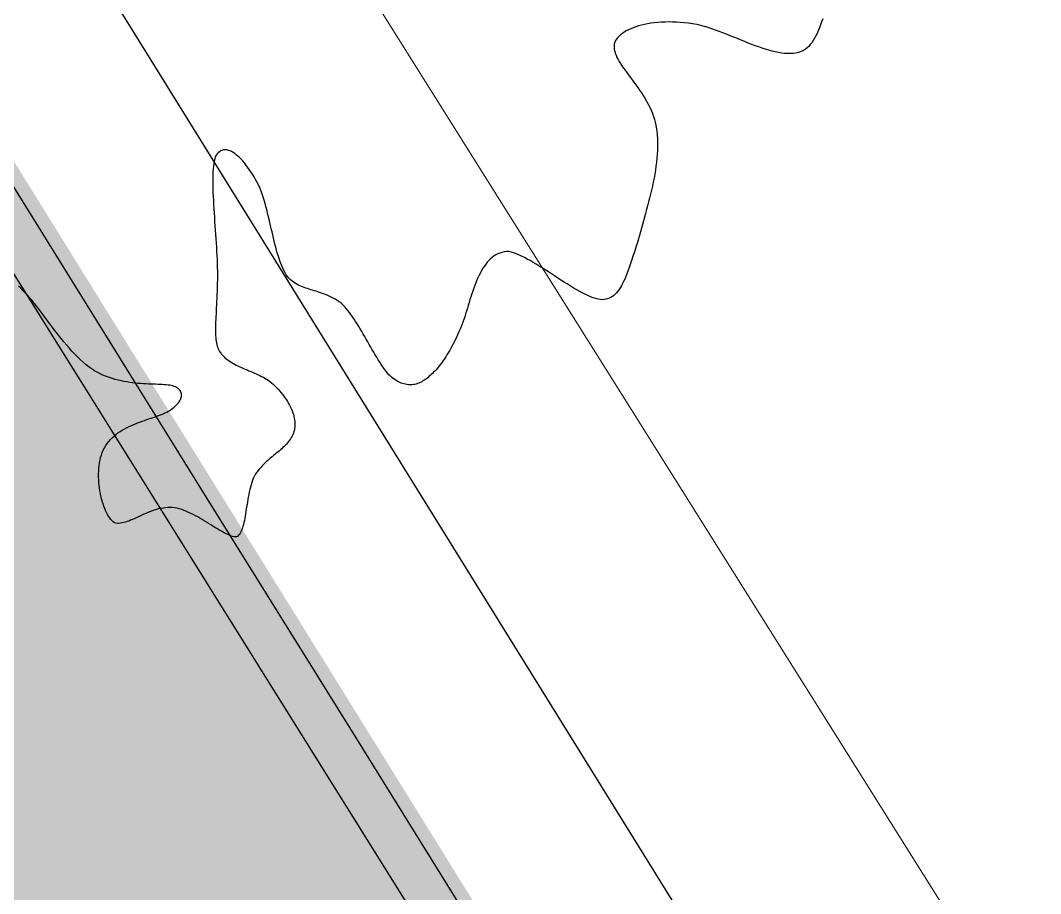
# Model space of a CAD drawing. Header units: metres. Extents: x 3 to 509016, y 4 to 6969473.
# Drawn here: x 507899.214 to 507901.091, y 6967168.983 to 6967170.589 of the extents above; entities that cross this region are included whole.
import ezdxf

# ---------------------------------------------------------------- set-up
doc = ezdxf.new("R2010")
doc.units = ezdxf.units.M
doc.layers.add('_PROP-BDY', color=6, linetype='Continuous', plot=False)
doc.layers.add('D_UG_PIPES', color=252, linetype='EXIST_SWD', lineweight=0)
for name, color, linetype in [('EWS_BATTER TOE', 252, 'Continuous'), ('HATCH_LANDSCAPE', 1, 'Continuous'), ('mga2020DR_UNLINED', 252, 'Continuous'), ('mga2020VEG_TREE', 252, 'Continuous'), ('XREF', 7, 'Continuous')]:
    doc.layers.add(name, color=color, linetype=linetype)
doc.styles.get("Standard").update_dxf_attribs({"font": 'ARIALN.TTF'})
doc.linetypes.add('EXIST_SWD', pattern='A,5,-2.5,5,-2,["SWD",Standard,S=2.5,R=0,X=0,Y=-1.25],-8,5,-2.5,5,-2.5', length=37.5)

# ---------------------------------------------------------------- blocks, each defined once
blk = doc.blocks.new('XD_HATCH')
at = {"layer": 'HATCH_LANDSCAPE', "ltscale": 0.5}
h = blk.add_hatch(dxfattribs=at)
h.set_pattern_fill('GRASS', color=256, scale=0.05)
h.set_pattern_definition([(212.013854887, (0, 0), (-0.28538859865, -1.2375190291), [0.238125, -1.557926224]), (167.013854887, (0, 0), (-0.28538859868, -1.23751902925), [0.238125, -1.031875]), (257.013854887, (0, 0), (1.23751902925, -0.28538859868), [0.238125, -1.031875])])
edge = h.paths.add_edge_path()
edge.add_line((507834.6194, 6967286.6003), (507833.7745, 6967278.3766))
edge.add_line((507833.7745, 6967278.3766), (507834.4563, 6967266.5732))
edge.add_arc((507833.4405, 6967266.3882), 1.0325, -56.8269, 10.3208, ccw=False)
edge.add_line((507834.0055, 6967265.524), (507833.7027, 6967265.3348))
edge.add_line((507833.7027, 6967265.3348), (507831.8595, 6967265.8814))
edge.add_arc((507790.5773, 6967261.1965), 41.5471, 6.4744, 11.72996)
edge.add_arc((507652.9266, 6967269.5696), 178.3302, 0.023588, 2.717699)
edge.add_arc((507863.8943, 6967277.5885), 32.8409, 156.38178, 179.23816, ccw=False)
edge.add_line((507833.8043, 6967290.7459), (507834.868, 6967290.3037))
edge.add_line((507834.868, 6967290.3037), (507834.6194, 6967286.6003))
edge = h.paths.add_edge_path()
edge.add_line((507840.3758, 6967264.2031), (507839.0111, 6967268.6216))
edge.add_line((507839.0111, 6967268.6216), (507838.9485, 6967268.9634))
edge.add_line((507838.9485, 6967268.9634), (507838.9635, 6967269.4631))
edge.add_line((507838.9635, 6967269.4631), (507838.7986, 6967271.4707))
edge.add_line((507838.7986, 6967271.4707), (507838.5426, 6967271.9806))
edge.add_line((507838.5426, 6967271.9806), (507838.3277, 6967272.489))
edge.add_line((507838.3277, 6967272.489), (507838.1812, 6967272.9949))
edge.add_line((507838.1812, 6967272.9949), (507838.0533, 6967273.5))
edge.add_line((507838.0533, 6967273.5), (507837.435, 6967274.5364))
edge.add_line((507837.435, 6967274.5364), (507837.4424, 6967274.8298))
edge.add_line((507837.4424, 6967274.8298), (507837.523, 6967275.3334))
edge.add_line((507837.523, 6967275.3334), (507837.4511, 6967275.831))
edge.add_line((507837.4511, 6967275.831), (507837.4008, 6967276.3294))
edge.add_line((507837.4008, 6967276.3294), (507837.3858, 6967276.8292))
edge.add_line((507837.3858, 6967276.8292), (507837.3708, 6967277.329))
edge.add_line((507837.3708, 6967277.329), (507837.3559, 6967277.8288))
edge.add_line((507837.3559, 6967277.8288), (507837.2868, 6967278.3259))
edge.add_line((507837.2868, 6967278.3259), (507837.6201, 6967280.3039))
edge.add_line((507837.6201, 6967280.3039), (507837.7291, 6967281.2981))
edge.add_line((507837.7291, 6967281.2981), (507837.7573, 6967281.7976))
edge.add_line((507837.7573, 6967281.7976), (507837.7637, 6967283.3032))
edge.add_line((507837.7637, 6967283.3032), (507837.8004, 6967283.8019))
edge.add_line((507837.8004, 6967283.8019), (507837.9, 6967284.2949))
edge.add_line((507837.9, 6967284.2949), (507838.1892, 6967285.2728))
edge.add_line((507838.1892, 6967285.2728), (507838.2709, 6967285.7675))
edge.add_line((507838.2709, 6967285.7675), (507838.3266, 6967286.2645))
edge.add_line((507838.3266, 6967286.2645), (507837.056, 6967286.299))
edge.add_line((507837.056, 6967286.299), (507837.0835, 6967286.024))
edge.add_line((507837.0835, 6967286.024), (507836.2865, 6967278.3018))
edge.add_line((507836.2865, 6967278.3018), (507836.7877, 6967269.7623))
edge.add_line((507836.7877, 6967269.7623), (507836.9971, 6967265.9725))
edge.add_arc((507835.4372, 6967265.8975), 1.5617, -51.2364, 2.7548, ccw=False)
edge.add_line((507836.415, 6967264.6797), (507834.7625, 6967263.6386))
edge.add_line((507834.7625, 6967263.6386), (507834.4122, 6967261.6514))
edge.add_line((507834.4122, 6967261.6514), (507838.3369, 6967255.3696))
edge.add_arc((507838.6337, 6967255.5551), 0.35, 211.9938, 302.0004)
edge.add_line((507838.8192, 6967255.2583), (507843.102, 6967257.934))
edge.add_line((507843.102, 6967257.934), (507849.8852, 6967247.0769))
edge.add_line((507849.8852, 6967247.0769), (507845.6775, 6967244.448))
edge.add_arc((507845.8629, 6967244.1511), 0.35, 121.996, 211.996)
edge.add_line((507845.5661, 6967243.9657), (507846.3609, 6967242.6936))
edge.add_arc((507846.6577, 6967242.879), 0.35, 211.996, 301.996)
edge.add_line((507846.8432, 6967242.5822), (507851.0509, 6967245.2111))
edge.add_line((507851.0509, 6967245.2111), (507857.8321, 6967234.3573))
edge.add_line((507857.8321, 6967234.3573), (507858.9988, 6967232.4898))
edge.add_line((507858.9988, 6967232.4898), (507868.4293, 6967217.3956))
edge.add_line((507868.4293, 6967217.3956), (507869.595, 6967215.5298))
edge.add_line((507869.595, 6967215.5298), (507879.0265, 6967200.4339))
edge.add_line((507879.0265, 6967200.4339), (507880.1922, 6967198.5681))
edge.add_line((507880.1922, 6967198.5681), (507889.6237, 6967183.4722))
edge.add_line((507889.6237, 6967183.4722), (507890.8655, 6967181.6516))
edge.add_line((507890.8655, 6967181.6516), (507890.7894, 6967181.6064))
edge.add_line((507890.7894, 6967181.6064), (507900.2209, 6967166.5105))
edge.add_line((507900.2209, 6967166.5105), (507895.9381, 6967163.8347))
edge.add_arc((507896.1235, 6967163.5378), 0.35, 121.994, 211.996)
edge.add_line((507895.8267, 6967163.3524), (507896.6215, 6967162.0802))
edge.add_arc((507896.9183, 6967162.2657), 0.35, 211.9984, 301.996)
edge.add_line((507897.1038, 6967161.9689), (507901.3866, 6967164.6447))
edge.add_line((507901.3866, 6967164.6447), (507910.8181, 6967149.5487))
edge.add_line((507910.8181, 6967149.5487), (507906.5469, 6967146.8811))
edge.add_arc((507906.7649, 6967146.6028), 0.3535, 128.0734, 218.4885)
edge.add_line((507906.4882, 6967146.3828), (507907.8077, 6967145.0972))
edge.add_line((507907.8077, 6967145.0972), (507909.4019, 6967144.1738))
edge.add_line((507909.4019, 6967144.1738), (507911.1824, 6967145.0318))
edge.add_line((507911.1824, 6967145.0318), (507911.5938, 6967146.4662))
edge.add_line((507911.5938, 6967146.4662), (507913.3116, 6967147.5395))
edge.add_line((507913.3116, 6967147.5395), (507911.7607, 6967150.3145))
edge.add_line((507911.7607, 6967150.3145), (507911.3517, 6967151.1377))
edge.add_line((507911.3517, 6967151.1377), (507910.3123, 6967152.8466))
edge.add_line((507910.3123, 6967152.8466), (507910.0252, 6967153.2568))
edge.add_line((507910.0252, 6967153.2568), (507908.2386, 6967155.6779))
edge.add_line((507908.2386, 6967155.6779), (507906.8185, 6967157.7385))
edge.add_line((507906.8185, 6967157.7385), (507905.1467, 6967160.2314))
edge.add_line((507905.1467, 6967160.2314), (507902.6614, 6967164.5743))
edge.add_line((507902.6614, 6967164.5743), (507901.6885, 6967166.3247))
edge.add_line((507901.6885, 6967166.3247), (507890.3492, 6967184.5912))
edge.add_line((507890.3492, 6967184.5912), (507887.9238, 6967188.3817))
edge.add_line((507887.9238, 6967188.3817), (507882.2644, 6967197.2262))
edge.add_line((507882.2644, 6967197.2262), (507881.0853, 6967198.9492))
edge.add_line((507881.0853, 6967198.9492), (507875.2149, 6967208.1494))
edge.add_line((507875.2149, 6967208.1494), (507870.7184, 6967215.3627))
edge.add_line((507870.7184, 6967215.3627), (507864.5811, 6967226.2674))
edge.add_line((507864.5811, 6967226.2674), (507858.7045, 6967235.0792))
edge.add_line((507858.7045, 6967235.0792), (507856.2419, 6967238.7442))
edge.add_line((507856.2419, 6967238.7442), (507855.1022, 6967240.3904))
edge.add_line((507855.1022, 6967240.3904), (507854.8173, 6967240.8019))
edge.add_line((507854.8173, 6967240.8019), (507854.0618, 6967242.0986))
edge.add_line((507854.0618, 6967242.0986), (507852.576, 6967244.7077))
edge.add_line((507852.576, 6967244.7077), (507851.066, 6967247.3016))
edge.add_line((507851.066, 6967247.3016), (507849.5393, 6967249.8852))
edge.add_line((507849.5393, 6967249.8852), (507848.9949, 6967250.7242))
edge.add_line((507848.9949, 6967250.7242), (507848.7226, 6967251.1437))
edge.add_line((507848.7226, 6967251.1437), (507848.4401, 6967251.5567))
edge.add_line((507848.4401, 6967251.5567), (507847.8618, 6967252.3745))
edge.add_line((507847.8618, 6967252.3745), (507847.3356, 6967253.2249))
edge.add_line((507847.3356, 6967253.2249), (507845.7975, 6967255.8013))
edge.add_line((507845.7975, 6967255.8013), (507844.2186, 6967258.446))
edge.add_line((507844.2186, 6967258.446), (507842.8502, 6967261.0217))
edge.add_line((507842.8502, 6967261.0217), (507842.6112, 6967261.4614))
edge.add_line((507842.6112, 6967261.4614), (507842.0412, 6967262.2858))
edge.add_line((507842.0412, 6967262.2858), (507840.3758, 6967264.2031))
blk = doc.blocks.new('25027_BNP_Skygate Play-Sheet - 000101 - SITE PLAN')
at = {"layer": '_PROP-BDY'}
blk.add_line((-2401700.5, 3945943.9), (-2257300.5, 3945943.9), dxfattribs=at)
blk = doc.blocks.new('XE_ARCH')
at = {"xscale": 0.001, "yscale": 0.001, "zscale": 0.001, "rotation": 121.996}
blk.add_blockref('25027_BNP_Skygate Play-Sheet - 000101 - SITE PLAN', (509988.1258, 6971273.7702), dxfattribs=at)
blk = doc.blocks.new('XE_LOT BOUNDARY')
at = {"layer": '_PROP-BDY'}
blk.add_line((507914.1948, 6967146.1257), (507837.683, 6967268.5892), dxfattribs=at)
blk = doc.blocks.new('BAC V TREE')
for p, q in [((12.4278, -8.2067), (12.3908, -8.214)), ((12.4662, -8.2003), (12.4278, -8.2067)), ((12.5059, -8.1951), (12.4662, -8.2003)), ((12.5467, -8.1909), (12.5059, -8.1951)), ((12.5888, -8.1879), (12.5467, -8.1909)), ((12.6319, -8.186), (12.5888, -8.1879)), ((12.6761, -8.1853), (12.6319, -8.186)), ((12.7212, -8.1859), (12.6761, -8.1853)), ((12.7672, -8.1877), (12.7212, -8.1859)), ((12.814, -8.1908), (12.7672, -8.1877)), ((12.8617, -8.1953), (12.814, -8.1908)), ((12.91, -8.2012), (12.8617, -8.1953)), ((12.959, -8.2084), (12.91, -8.2012)), ((13.0086, -8.2171), (12.959, -8.2084)), ((14.4871, -8.1856), (14.4739, -8.2211)), ((14.5001, -8.1491), (14.4871, -8.1856)), ((12.1283, -8.321), (12.1081, -8.3368)), ((12.1504, -8.3059), (12.1283, -8.321)), ((12.1744, -8.2915), (12.1504, -8.3059)), ((12.2003, -8.2779), (12.1744, -8.2915)), ((12.2279, -8.2651), (12.2003, -8.2779)), ((12.2573, -8.2531), (12.2279, -8.2651)), ((12.2883, -8.242), (12.2573, -8.2531)), ((12.321, -8.2317), (12.2883, -8.242)), ((12.3551, -8.2224), (12.321, -8.2317)), ((12.3908, -8.214), (12.3551, -8.2224)), ((13.0587, -8.2273), (13.0086, -8.2171)), ((13.102, -8.2392), (13.0587, -8.2273)), ((13.1453, -8.2523), (13.102, -8.2392)), ((13.1888, -8.2665), (13.1453, -8.2523)), ((13.2323, -8.2815), (13.1888, -8.2665)), ((13.2758, -8.2973), (13.2323, -8.2815)), ((13.3193, -8.3137), (13.2758, -8.2973)), ((13.3627, -8.3306), (13.3193, -8.3137)), ((13.4059, -8.3478), (13.3627, -8.3306)), ((14.4323, -8.3201), (14.4175, -8.3503)), ((14.4465, -8.2885), (14.4323, -8.3201)), ((14.4604, -8.2554), (14.4465, -8.2885)), ((14.4739, -8.2211), (14.4604, -8.2554)), ((12.0324, -8.444), (12.03, -8.4658)), ((12.0393, -8.4248), (12.0324, -8.444)), ((12.0486, -8.4061), (12.0393, -8.4248)), ((12.0602, -8.3879), (12.0486, -8.4061)), ((12.0741, -8.3703), (12.0602, -8.3879)), ((12.0901, -8.3532), (12.0741, -8.3703)), ((12.1081, -8.3368), (12.0901, -8.3532)), ((13.449, -8.3653), (13.4059, -8.3478)), ((13.4919, -8.3828), (13.449, -8.3653)), ((13.5346, -8.4002), (13.4919, -8.3828)), ((13.577, -8.4175), (13.5346, -8.4002)), ((13.619, -8.4344), (13.577, -8.4175)), ((13.6607, -8.4508), (13.619, -8.4344)), ((13.7019, -8.4666), (13.6607, -8.4508)), ((14.3696, -8.4305), (14.3521, -8.4534)), ((14.3863, -8.4056), (14.3696, -8.4305)), ((14.4022, -8.3788), (14.3863, -8.4056)), ((14.4175, -8.3503), (14.4022, -8.3788)), ((12.03, -8.4658), (12.0301, -8.488)), ((12.0301, -8.488), (12.0327, -8.5104)), ((12.0327, -8.5104), (12.0376, -8.5333)), ((12.0376, -8.5333), (12.0447, -8.5565)), ((12.0447, -8.5565), (12.0537, -8.58)), ((13.7427, -8.4817), (13.7019, -8.4666)), ((13.7831, -8.4958), (13.7427, -8.4817)), ((13.8229, -8.5089), (13.7831, -8.4958)), ((13.8621, -8.5209), (13.8229, -8.5089)), ((13.9007, -8.5315), (13.8621, -8.5209)), ((13.9386, -8.5407), (13.9007, -8.5315)), ((13.9758, -8.5483), (13.9386, -8.5407)), ((14.0123, -8.5542), (13.9758, -8.5483)), ((14.0481, -8.5583), (14.0123, -8.5542)), ((14.083, -8.5603), (14.0481, -8.5583)), ((14.117, -8.5602), (14.083, -8.5603)), ((14.1502, -8.5578), (14.117, -8.5602)), ((14.1824, -8.5531), (14.1502, -8.5578)), ((14.2136, -8.5457), (14.1824, -8.5531)), ((14.2438, -8.5357), (14.2136, -8.5457)), ((14.2729, -8.5229), (14.2438, -8.5357)), ((14.2943, -8.5091), (14.2729, -8.5229)), ((14.3145, -8.4928), (14.2943, -8.5091)), ((14.3338, -8.4742), (14.3145, -8.4928)), ((14.3521, -8.4534), (14.3338, -8.4742)), ((12.0537, -8.58), (12.0646, -8.604)), ((12.0646, -8.604), (12.0772, -8.6284)), ((12.0772, -8.6284), (12.0913, -8.6532)), ((12.0913, -8.6532), (12.1069, -8.6785)), ((12.1069, -8.6785), (12.1238, -8.7042)), ((12.1238, -8.7042), (12.1418, -8.7304)), ((12.1418, -8.7304), (12.1608, -8.7571)), ((12.1608, -8.7571), (12.1807, -8.7843)), ((12.1807, -8.7843), (12.2013, -8.8121)), ((12.2013, -8.8121), (12.2224, -8.8404)), ((12.2224, -8.8404), (12.244, -8.8692)), ((12.244, -8.8692), (12.2659, -8.8987)), ((12.2659, -8.8987), (12.2879, -8.9287)), ((12.2879, -8.9287), (12.3099, -8.9593)), ((12.3099, -8.9593), (12.3317, -8.9906)), ((12.3317, -8.9906), (12.3533, -9.0225)), ((12.3533, -9.0225), (12.3744, -9.0551)), ((12.3744, -9.0551), (12.395, -9.0884)), ((12.395, -9.0884), (12.4149, -9.1223)), ((12.4149, -9.1223), (12.4339, -9.157)), ((12.4339, -9.157), (12.4518, -9.1924)), ((12.4518, -9.1924), (12.4687, -9.2285)), ((12.4687, -9.2285), (12.4842, -9.2654)), ((12.4842, -9.2654), (12.4983, -9.3031)), ((12.4983, -9.3031), (12.5109, -9.3415)), ((12.5109, -9.3415), (12.5209, -9.3852)), ((12.5209, -9.3852), (12.529, -9.4294)), ((12.529, -9.4294), (12.5354, -9.4741)), ((12.5354, -9.4741), (12.5401, -9.5193)), ((12.5401, -9.5193), (12.5432, -9.5649)), ((12.5432, -9.5649), (12.5448, -9.6109)), ((12.5449, -9.6572), (12.5436, -9.7038)), ((12.5448, -9.6109), (12.5449, -9.6572)), ((7.3221, -9.7632), (7.3109, -9.7823)), ((7.3339, -9.7466), (7.3221, -9.7632)), ((7.3465, -9.7325), (7.3339, -9.7466)), ((7.3598, -9.7209), (7.3465, -9.7325)), ((7.3737, -9.7117), (7.3598, -9.7209)), ((7.3882, -9.705), (7.3737, -9.7117)), ((7.4033, -9.7005), (7.3882, -9.705)), ((7.419, -9.6983), (7.4033, -9.7005)), ((7.4351, -9.6983), (7.419, -9.6983)), ((7.4517, -9.7005), (7.4351, -9.6983)), ((7.4687, -9.7048), (7.4517, -9.7005)), ((7.4861, -9.7112), (7.4687, -9.7048)), ((7.5039, -9.7196), (7.4861, -9.7112)), ((7.522, -9.7299), (7.5039, -9.7196)), ((7.5404, -9.7422), (7.522, -9.7299)), ((7.559, -9.7563), (7.5404, -9.7422)), ((7.5778, -9.7722), (7.559, -9.7563)), ((7.5968, -9.7899), (7.5778, -9.7722)), ((12.5411, -9.7506), (12.5373, -9.7977)), ((12.5436, -9.7038), (12.5411, -9.7506)), ((7.2888, -9.8906), (7.2856, -9.9236)), ((7.2929, -9.8599), (7.2888, -9.8906)), ((7.2979, -9.8315), (7.2929, -9.8599)), ((7.3039, -9.8056), (7.2979, -9.8315)), ((7.3109, -9.7823), (7.3039, -9.8056)), ((7.6159, -9.8092), (7.5968, -9.7899)), ((7.6351, -9.8302), (7.6159, -9.8092)), ((7.6544, -9.8528), (7.6351, -9.8302)), ((7.6737, -9.877), (7.6544, -9.8528)), ((7.693, -9.9026), (7.6737, -9.877)), ((12.5265, -9.8921), (12.5196, -9.9395)), ((12.5324, -9.8448), (12.5265, -9.8921)), ((12.5373, -9.7977), (12.5324, -9.8448)), ((7.2816, -9.9958), (7.2807, -10.0347)), ((7.2832, -9.9587), (7.2816, -9.9958)), ((7.2856, -9.9236), (7.2832, -9.9587)), ((7.7123, -9.9297), (7.693, -9.9026)), ((7.7314, -9.9581), (7.7123, -9.9297)), ((7.7505, -9.9879), (7.7314, -9.9581)), ((7.7694, -10.019), (7.7505, -9.9879)), ((7.7881, -10.0513), (7.7694, -10.019)), ((12.5118, -9.9869), (12.5032, -10.0342)), ((12.5196, -9.9395), (12.5118, -9.9869)), ((7.2807, -10.0347), (7.2805, -10.0754)), ((7.2805, -10.0754), (7.2809, -10.1176)), ((7.2809, -10.1176), (7.2818, -10.1613)), ((7.8066, -10.0848), (7.7881, -10.0513)), ((7.8248, -10.1194), (7.8066, -10.0848)), ((7.8427, -10.1551), (7.8248, -10.1194)), ((12.4839, -10.1286), (12.4734, -10.1756)), ((12.4939, -10.0815), (12.4839, -10.1286)), ((12.5032, -10.0342), (12.4939, -10.0815)), ((7.2818, -10.1613), (7.2833, -10.2062)), ((7.2833, -10.2062), (7.2852, -10.2524)), ((7.2852, -10.2524), (7.2875, -10.2996)), ((7.8551, -10.1894), (7.8427, -10.1551)), ((7.8669, -10.2243), (7.8551, -10.1894)), ((7.8782, -10.2598), (7.8669, -10.2243)), ((7.889, -10.2958), (7.8782, -10.2598)), ((12.4623, -10.2224), (12.4509, -10.269)), ((12.4734, -10.1756), (12.4623, -10.2224)), ((7.2875, -10.2996), (7.2901, -10.3478)), ((7.2901, -10.3478), (7.2931, -10.3967)), ((7.8995, -10.3323), (7.889, -10.2958)), ((7.9096, -10.3692), (7.8995, -10.3323)), ((7.9193, -10.4064), (7.9096, -10.3692)), ((12.427, -10.3611), (12.4148, -10.4067)), ((12.4391, -10.3152), (12.427, -10.3611)), ((12.4509, -10.269), (12.4391, -10.3152)), ((7.2931, -10.3967), (7.2963, -10.4463)), ((7.2963, -10.4463), (7.2996, -10.4965)), ((7.2996, -10.4965), (7.3031, -10.547)), ((7.9288, -10.4438), (7.9193, -10.4064)), ((7.938, -10.4814), (7.9288, -10.4438)), ((7.9471, -10.5191), (7.938, -10.4814)), ((12.3902, -10.4964), (12.3779, -10.5405)), ((12.4025, -10.4518), (12.3902, -10.4964)), ((12.4148, -10.4067), (12.4025, -10.4518)), ((7.3031, -10.547), (7.3067, -10.5978)), ((7.3067, -10.5978), (7.3103, -10.6487)), ((7.9559, -10.5567), (7.9471, -10.5191)), ((7.9647, -10.5944), (7.9559, -10.5567)), ((7.9733, -10.6319), (7.9647, -10.5944)), ((12.3658, -10.5841), (12.3539, -10.627)), ((12.3779, -10.5405), (12.3658, -10.5841)), ((7.3103, -10.6487), (7.3138, -10.6996)), ((7.3138, -10.6996), (7.3173, -10.7504)), ((7.982, -10.6691), (7.9733, -10.6319)), ((7.9906, -10.7061), (7.982, -10.6691)), ((7.9993, -10.7428), (7.9906, -10.7061)), ((8.0081, -10.779), (7.9993, -10.7428)), ((12.331, -10.711), (12.3203, -10.7518)), ((12.3423, -10.6694), (12.331, -10.711)), ((12.3539, -10.627), (12.3423, -10.6694)), ((7.3173, -10.7504), (7.3206, -10.801)), ((7.3206, -10.801), (7.3238, -10.8511)), ((7.3238, -10.8511), (7.3267, -10.9007)), ((8.017, -10.8147), (8.0081, -10.779)), ((8.0261, -10.8498), (8.017, -10.8147)), ((8.0354, -10.8842), (8.0261, -10.8498)), ((12.2928, -10.837), (12.2796, -10.8781)), ((12.3063, -10.7949), (12.2928, -10.837)), ((12.3203, -10.7518), (12.3063, -10.7949)), ((7.3267, -10.9007), (7.3293, -10.9497)), ((7.3293, -10.9497), (7.3315, -10.9978)), ((8.0449, -10.918), (8.0354, -10.8842)), ((8.0548, -10.9509), (8.0449, -10.918)), ((8.065, -10.983), (8.0548, -10.9509)), ((8.0756, -11.0141), (8.065, -10.983)), ((10.5879, -10.9713), (10.5677, -10.9889)), ((10.609, -10.9555), (10.5879, -10.9713)), ((10.631, -10.9416), (10.609, -10.9555)), ((10.654, -10.9296), (10.631, -10.9416)), ((10.6781, -10.9197), (10.654, -10.9296)), ((10.7031, -10.9119), (10.6781, -10.9197)), ((10.7292, -10.9063), (10.7031, -10.9119)), ((10.7565, -10.9031), (10.7292, -10.9063)), ((10.7849, -10.9023), (10.7565, -10.9031)), ((10.8131, -10.9091), (10.7849, -10.9023)), ((10.8425, -10.9182), (10.8131, -10.9091)), ((10.8728, -10.9293), (10.8425, -10.9182)), ((10.9041, -10.9422), (10.8728, -10.9293)), ((10.9363, -10.9569), (10.9041, -10.9422)), ((10.9693, -10.9733), (10.9363, -10.9569)), ((11.003, -10.991), (10.9693, -10.9733)), ((12.2541, -10.9575), (12.2417, -10.9955)), ((12.2667, -10.9183), (12.2541, -10.9575)), ((12.2796, -10.8781), (12.2667, -10.9183)), ((7.3315, -10.9978), (7.3333, -11.0451)), ((7.3333, -11.0451), (7.3347, -11.0913)), ((7.3347, -11.0913), (7.3356, -11.1363)), ((8.0866, -11.0442), (8.0756, -11.0141)), ((8.0981, -11.0731), (8.0866, -11.0442)), ((8.1101, -11.101), (8.0981, -11.0731)), ((8.1226, -11.1275), (8.1101, -11.101)), ((10.4787, -11.1003), (10.4631, -11.1266)), ((10.495, -11.0752), (10.4787, -11.1003)), ((10.5121, -11.0514), (10.495, -11.0752)), ((10.5298, -11.0291), (10.5121, -11.0514)), ((10.5483, -11.0082), (10.5298, -11.0291)), ((10.5677, -10.9889), (10.5483, -11.0082)), ((11.0373, -11.0101), (11.003, -10.991)), ((11.0723, -11.0303), (11.0373, -11.0101)), ((11.1078, -11.0515), (11.0723, -11.0303)), ((11.1437, -11.0736), (11.1078, -11.0515)), ((11.1799, -11.0963), (11.1437, -11.0736)), ((11.2165, -11.1197), (11.1799, -11.0963)), ((12.2053, -11.1028), (12.1931, -11.1362)), ((12.2174, -11.0683), (12.2053, -11.1028)), ((12.2295, -11.0325), (12.2174, -11.0683)), ((12.2417, -10.9955), (12.2295, -11.0325)), ((7.3354, -11.1859), (7.3349, -11.2341)), ((7.3356, -11.1363), (7.3354, -11.1859)), ((8.1357, -11.1528), (8.1226, -11.1275)), ((8.1495, -11.1766), (8.1357, -11.1528)), ((8.1639, -11.199), (8.1495, -11.1766)), ((8.1808, -11.2165), (8.1639, -11.199)), ((8.1978, -11.2325), (8.1808, -11.2165)), ((10.4199, -11.2121), (10.4066, -11.2424)), ((10.4337, -11.1826), (10.4199, -11.2121)), ((10.4481, -11.1541), (10.4337, -11.1826)), ((10.4631, -11.1266), (10.4481, -11.1541)), ((11.2533, -11.1434), (11.2165, -11.1197)), ((11.2902, -11.1674), (11.2533, -11.1434)), ((11.3272, -11.1916), (11.2902, -11.1674)), ((11.3643, -11.2157), (11.3272, -11.1916)), ((11.4012, -11.2396), (11.3643, -11.2157)), ((12.1562, -11.2282), (12.1435, -11.256)), ((12.1687, -11.1989), (12.1562, -11.2282)), ((12.181, -11.1682), (12.1687, -11.1989)), ((12.1931, -11.1362), (12.181, -11.1682)), ((5.0078, -11.3351), (4.9812, -11.3107)), ((5.0344, -11.3614), (5.0078, -11.3351)), ((7.3329, -11.3261), (7.3315, -11.37)), ((7.334, -11.2809), (7.3329, -11.3261)), ((7.3349, -11.2341), (7.334, -11.2809)), ((8.2151, -11.2472), (8.1978, -11.2325)), ((8.2326, -11.2606), (8.2151, -11.2472)), ((8.2503, -11.2729), (8.2326, -11.2606)), ((8.2683, -11.2841), (8.2503, -11.2729)), ((8.2865, -11.2944), (8.2683, -11.2841)), ((8.3049, -11.3038), (8.2865, -11.2944)), ((8.3236, -11.3124), (8.3049, -11.3038)), ((8.3425, -11.3204), (8.3236, -11.3124)), ((8.3616, -11.3279), (8.3425, -11.3204)), ((8.381, -11.3349), (8.3616, -11.3279)), ((8.4007, -11.3415), (8.381, -11.3349)), ((8.4206, -11.3479), (8.4007, -11.3415)), ((8.4408, -11.3541), (8.4206, -11.3479)), ((10.3694, -11.3377), (10.3578, -11.3706)), ((10.3813, -11.3053), (10.3694, -11.3377)), ((10.3937, -11.2735), (10.3813, -11.3053)), ((10.4066, -11.2424), (10.3937, -11.2735)), ((11.438, -11.2633), (11.4012, -11.2396)), ((11.4746, -11.2864), (11.438, -11.2633)), ((11.5109, -11.3089), (11.4746, -11.2864)), ((11.5468, -11.3307), (11.5109, -11.3089)), ((11.5823, -11.3515), (11.5468, -11.3307)), ((12.1036, -11.3306), (12.0895, -11.3523)), ((12.1173, -11.3073), (12.1036, -11.3306)), ((12.1306, -11.2824), (12.1173, -11.3073)), ((12.1435, -11.256), (12.1306, -11.2824)), ((5.0612, -11.3894), (5.0344, -11.3614)), ((5.088, -11.4192), (5.0612, -11.3894)), ((5.115, -11.4504), (5.088, -11.4192)), ((5.1422, -11.4831), (5.115, -11.4504)), ((7.3282, -11.4536), (7.3264, -11.4934)), ((7.3299, -11.4125), (7.3282, -11.4536)), ((7.3315, -11.37), (7.3299, -11.4125)), ((8.4612, -11.3603), (8.4408, -11.3541)), ((8.4819, -11.3666), (8.4612, -11.3603)), ((8.5029, -11.3729), (8.4819, -11.3666)), ((8.5242, -11.3796), (8.5029, -11.3729)), ((8.5457, -11.3865), (8.5242, -11.3796)), ((8.5675, -11.394), (8.5457, -11.3865)), ((8.5896, -11.4019), (8.5675, -11.394)), ((8.612, -11.4106), (8.5896, -11.4019)), ((8.6347, -11.4199), (8.612, -11.4106)), ((8.6577, -11.4301), (8.6347, -11.4199)), ((8.681, -11.4413), (8.6577, -11.4301)), ((8.7046, -11.4535), (8.681, -11.4413)), ((8.7284, -11.4669), (8.7046, -11.4535)), ((8.7527, -11.4815), (8.7284, -11.4669)), ((10.3355, -11.4375), (10.3248, -11.4713)), ((10.3465, -11.4039), (10.3355, -11.4375)), ((10.3578, -11.3706), (10.3465, -11.4039)), ((11.6173, -11.3713), (11.5823, -11.3515)), ((11.6517, -11.3899), (11.6173, -11.3713)), ((11.6855, -11.4071), (11.6517, -11.3899)), ((11.7186, -11.4228), (11.6855, -11.4071)), ((11.7508, -11.4369), (11.7186, -11.4228)), ((11.7822, -11.4492), (11.7508, -11.4369)), ((11.8126, -11.4595), (11.7822, -11.4492)), ((11.842, -11.4677), (11.8126, -11.4595)), ((11.8667, -11.471), (11.842, -11.4677)), ((11.9341, -11.4678), (11.9126, -11.471)), ((11.9545, -11.4626), (11.9341, -11.4678)), ((11.974, -11.4553), (11.9545, -11.4626)), ((11.9927, -11.4462), (11.974, -11.4553)), ((12.0106, -11.435), (11.9927, -11.4462)), ((12.0277, -11.4221), (12.0106, -11.435)), ((12.0441, -11.4072), (12.0277, -11.4221)), ((12.0598, -11.3906), (12.0441, -11.4072)), ((12.0749, -11.3723), (12.0598, -11.3906)), ((12.0895, -11.3523), (12.0749, -11.3723)), ((5.1695, -11.5169), (5.1422, -11.4831)), ((5.197, -11.5519), (5.1695, -11.5169)), ((5.2247, -11.5878), (5.197, -11.5519)), ((5.2526, -11.6246), (5.2247, -11.5878)), ((7.3227, -11.569), (7.3208, -11.6048)), ((7.3245, -11.5318), (7.3227, -11.569)), ((7.3264, -11.4934), (7.3245, -11.5318)), ((8.7772, -11.4974), (8.7527, -11.4815)), ((8.802, -11.5148), (8.7772, -11.4974)), ((8.8216, -11.5337), (8.802, -11.5148)), ((8.8409, -11.5541), (8.8216, -11.5337)), ((8.8601, -11.5759), (8.8409, -11.5541)), ((8.8791, -11.5989), (8.8601, -11.5759)), ((10.2939, -11.5732), (10.2838, -11.607)), ((10.304, -11.5393), (10.2939, -11.5732)), ((10.3143, -11.5052), (10.304, -11.5393)), ((10.3248, -11.4713), (10.3143, -11.5052)), ((11.8902, -11.472), (11.8667, -11.471)), ((11.9126, -11.471), (11.8902, -11.472)), ((5.2808, -11.662), (5.2526, -11.6246)), ((5.3093, -11.7), (5.2808, -11.662)), ((5.338, -11.7384), (5.3093, -11.7)), ((7.316, -11.7048), (7.3148, -11.7357)), ((7.3175, -11.6727), (7.316, -11.7048)), ((7.3191, -11.6394), (7.3175, -11.6727)), ((7.3208, -11.6048), (7.3191, -11.6394)), ((8.898, -11.6231), (8.8791, -11.5989)), ((8.9167, -11.6484), (8.898, -11.6231)), ((8.9352, -11.6747), (8.9167, -11.6484)), ((8.9537, -11.7019), (8.9352, -11.6747)), ((8.972, -11.7299), (8.9537, -11.7019)), ((10.2515, -11.7056), (10.2398, -11.7374)), ((10.2628, -11.6733), (10.2515, -11.7056)), ((10.2739, -11.6406), (10.2628, -11.6733)), ((10.2838, -11.607), (10.2739, -11.6406)), ((5.3671, -11.7771), (5.338, -11.7384)), ((5.3965, -11.8159), (5.3671, -11.7771)), ((5.4262, -11.8547), (5.3965, -11.8159)), ((7.3131, -11.794), (7.3128, -11.8214)), ((7.3128, -11.8214), (7.3129, -11.8477)), ((7.3138, -11.7654), (7.3131, -11.794)), ((7.3148, -11.7357), (7.3138, -11.7654)), ((8.9902, -11.7586), (8.972, -11.7299)), ((9.0083, -11.7879), (8.9902, -11.7586)), ((9.0263, -11.8178), (9.0083, -11.7879)), ((9.0442, -11.8481), (9.0263, -11.8178)), ((10.203, -11.83), (10.1902, -11.8598)), ((10.2155, -11.7996), (10.203, -11.83)), ((10.2278, -11.7687), (10.2155, -11.7996)), ((10.2398, -11.7374), (10.2278, -11.7687)), ((5.4562, -11.8933), (5.4262, -11.8547)), ((5.4867, -11.9317), (5.4562, -11.8933)), ((5.5175, -11.9696), (5.4867, -11.9317)), ((7.3129, -11.8477), (7.3135, -11.8729)), ((7.3135, -11.8729), (7.3145, -11.897)), ((7.3145, -11.897), (7.3161, -11.9201)), ((7.3161, -11.9201), (7.3182, -11.9421)), ((7.3182, -11.9421), (7.321, -11.9631)), ((9.062, -11.8787), (9.0442, -11.8481)), ((9.0798, -11.9096), (9.062, -11.8787)), ((9.0975, -11.9406), (9.0798, -11.9096)), ((9.1152, -11.9717), (9.0975, -11.9406)), ((10.1505, -11.9461), (10.1369, -11.9737)), ((10.1639, -11.9179), (10.1505, -11.9461)), ((10.1772, -11.8892), (10.1639, -11.9179)), ((10.1902, -11.8598), (10.1772, -11.8892)), ((5.5488, -12.007), (5.5175, -11.9696)), ((5.5805, -12.0438), (5.5488, -12.007)), ((5.6127, -12.0796), (5.5805, -12.0438)), ((7.321, -11.9631), (7.3244, -11.9832)), ((7.3244, -11.9832), (7.3286, -12.0022)), ((7.3286, -12.0022), (7.3335, -12.0203)), ((7.3335, -12.0203), (7.3393, -12.0375)), ((7.3393, -12.0375), (7.3458, -12.0537)), ((7.3458, -12.0537), (7.3533, -12.0691)), ((7.3533, -12.0691), (7.3618, -12.0836)), ((9.1328, -12.0028), (9.1152, -11.9717)), ((9.1505, -12.0337), (9.1328, -12.0028)), ((9.1681, -12.0644), (9.1505, -12.0337)), ((9.1857, -12.0947), (9.1681, -12.0644)), ((10.0952, -12.0526), (10.081, -12.0776)), ((10.1092, -12.0269), (10.0952, -12.0526)), ((10.1231, -12.0006), (10.1092, -12.0269)), ((10.1369, -11.9737), (10.1231, -12.0006)), ((5.6453, -12.1145), (5.6127, -12.0796)), ((5.6785, -12.1483), (5.6453, -12.1145)), ((5.7121, -12.1809), (5.6785, -12.1483)), ((5.7463, -12.212), (5.7121, -12.1809)), ((7.3618, -12.0836), (7.3731, -12.1009)), ((7.3731, -12.1009), (7.3856, -12.1174)), ((7.3856, -12.1174), (7.3992, -12.1331)), ((7.3992, -12.1331), (7.4138, -12.1481)), ((7.4138, -12.1481), (7.4293, -12.1623)), ((7.4293, -12.1623), (7.4456, -12.1759)), ((7.4456, -12.1759), (7.4628, -12.1888)), ((7.4628, -12.1888), (7.4807, -12.2011)), ((9.2032, -12.1247), (9.1857, -12.0947)), ((9.2209, -12.1541), (9.2032, -12.1247)), ((9.2385, -12.183), (9.2209, -12.1541)), ((9.2561, -12.2111), (9.2385, -12.183)), ((10.0092, -12.1916), (9.9947, -12.2121)), ((10.0236, -12.1703), (10.0092, -12.1916)), ((10.038, -12.1483), (10.0236, -12.1703)), ((10.0524, -12.1254), (10.038, -12.1483)), ((10.0667, -12.1019), (10.0524, -12.1254)), ((10.081, -12.0776), (10.0667, -12.1019)), ((5.781, -12.2417), (5.7463, -12.212)), ((5.8163, -12.2697), (5.781, -12.2417)), ((5.8522, -12.2958), (5.8163, -12.2697)), ((5.8858, -12.3163), (5.8522, -12.2958)), ((7.4807, -12.2011), (7.4993, -12.213)), ((7.4993, -12.213), (7.5186, -12.2243)), ((7.5186, -12.2243), (7.5384, -12.2353)), ((7.5384, -12.2353), (7.5586, -12.2458)), ((7.5586, -12.2458), (7.5793, -12.256)), ((7.5793, -12.256), (7.6004, -12.2659)), ((7.6004, -12.2659), (7.6218, -12.2756)), ((7.6218, -12.2756), (7.6434, -12.2851)), ((7.6434, -12.2851), (7.6652, -12.2945)), ((7.6652, -12.2945), (7.6871, -12.3037)), ((7.6871, -12.3037), (7.7091, -12.3129)), ((7.7091, -12.3129), (7.731, -12.3221)), ((9.2738, -12.2385), (9.2561, -12.2111)), ((9.2916, -12.265), (9.2738, -12.2385)), ((9.3094, -12.2905), (9.2916, -12.265)), ((9.3273, -12.3149), (9.3094, -12.2905)), ((9.3452, -12.3382), (9.3273, -12.3149)), ((9.9231, -12.302), (9.909, -12.3173)), ((9.9373, -12.2858), (9.9231, -12.302)), ((9.9516, -12.2687), (9.9373, -12.2858)), ((9.9659, -12.2507), (9.9516, -12.2687)), ((9.9803, -12.2318), (9.9659, -12.2507)), ((9.9947, -12.2121), (9.9803, -12.2318)), ((5.9198, -12.335), (5.8858, -12.3163)), ((5.954, -12.3522), (5.9198, -12.335)), ((5.9883, -12.3677), (5.954, -12.3522)), ((6.0229, -12.3818), (5.9883, -12.3677)), ((6.0575, -12.3946), (6.0229, -12.3818)), ((6.0921, -12.406), (6.0575, -12.3946)), ((6.1267, -12.4161), (6.0921, -12.406)), ((6.1612, -12.4251), (6.1267, -12.4161)), ((6.1956, -12.4331), (6.1612, -12.4251)), ((6.2298, -12.44), (6.1956, -12.4331)), ((7.731, -12.3221), (7.7529, -12.3314)), ((7.7529, -12.3314), (7.7747, -12.3408)), ((7.7747, -12.3408), (7.7962, -12.3502)), ((7.7962, -12.3502), (7.8175, -12.3599)), ((7.8175, -12.3599), (7.8385, -12.3699)), ((7.8385, -12.3699), (7.8591, -12.3801)), ((7.8591, -12.3801), (7.8792, -12.3906)), ((7.8792, -12.3906), (7.8988, -12.4015)), ((7.8988, -12.4015), (7.9178, -12.4129)), ((7.9178, -12.4129), (7.9362, -12.4247)), ((7.9362, -12.4247), (7.9539, -12.4371)), ((9.3633, -12.3602), (9.3452, -12.3382)), ((9.3798, -12.3752), (9.3633, -12.3602)), ((9.3963, -12.3891), (9.3798, -12.3752)), ((9.4128, -12.4021), (9.3963, -12.3891)), ((9.4293, -12.414), (9.4128, -12.4021)), ((9.4458, -12.4249), (9.4293, -12.414)), ((9.4622, -12.4349), (9.4458, -12.4249)), ((9.4787, -12.4438), (9.4622, -12.4349)), ((9.78, -12.4288), (9.7649, -12.4381)), ((9.795, -12.4187), (9.78, -12.4288)), ((9.8099, -12.4076), (9.795, -12.4187)), ((9.8247, -12.3956), (9.8099, -12.4076)), ((9.8394, -12.3828), (9.8247, -12.3956)), ((9.8539, -12.369), (9.8394, -12.3828)), ((9.8675, -12.3576), (9.8539, -12.369)), ((9.8811, -12.3451), (9.8675, -12.3576)), ((9.895, -12.3317), (9.8811, -12.3451)), ((9.909, -12.3173), (9.895, -12.3317)), ((6.2638, -12.446), (6.2298, -12.44)), ((6.2975, -12.4512), (6.2638, -12.446)), ((6.3308, -12.4556), (6.2975, -12.4512)), ((6.3637, -12.4593), (6.3308, -12.4556)), ((6.3962, -12.4624), (6.3637, -12.4593)), ((6.4281, -12.4649), (6.3962, -12.4624)), ((6.4595, -12.4671), (6.4281, -12.4649)), ((6.4902, -12.4688), (6.4595, -12.4671)), ((6.5203, -12.4703), (6.4902, -12.4688)), ((6.5496, -12.4715), (6.5203, -12.4703)), ((6.5782, -12.4726), (6.5496, -12.4715)), ((6.6059, -12.4736), (6.5782, -12.4726)), ((6.6327, -12.4746), (6.6059, -12.4736)), ((6.6585, -12.4758), (6.6327, -12.4746)), ((6.6834, -12.4771), (6.6585, -12.4758)), ((6.7072, -12.4787), (6.6834, -12.4771)), ((6.7298, -12.4806), (6.7072, -12.4787)), ((6.7513, -12.4829), (6.7298, -12.4806)), ((6.7716, -12.4856), (6.7513, -12.4829)), ((6.7906, -12.489), (6.7716, -12.4856)), ((6.8082, -12.4935), (6.7906, -12.489)), ((6.8245, -12.4987), (6.8082, -12.4935)), ((6.8393, -12.5047), (6.8245, -12.4987)), ((6.8528, -12.5114), (6.8393, -12.5047)), ((6.8648, -12.5187), (6.8528, -12.5114)), ((6.8754, -12.5266), (6.8648, -12.5187)), ((6.8847, -12.535), (6.8754, -12.5266)), ((6.8926, -12.544), (6.8847, -12.535)), ((6.8991, -12.5535), (6.8926, -12.544)), ((6.9042, -12.5635), (6.8991, -12.5535)), ((7.9539, -12.4371), (7.9751, -12.4551)), ((7.9751, -12.4551), (7.9957, -12.4736)), ((7.9957, -12.4736), (8.0158, -12.4926)), ((8.0158, -12.4926), (8.0353, -12.512)), ((8.0353, -12.512), (8.0541, -12.5319)), ((8.0541, -12.5319), (8.0723, -12.552)), ((8.0723, -12.552), (8.0897, -12.5726)), ((9.4951, -12.4517), (9.4787, -12.4438)), ((9.5114, -12.4586), (9.4951, -12.4517)), ((9.5277, -12.4645), (9.5114, -12.4586)), ((9.544, -12.4695), (9.5277, -12.4645)), ((9.5602, -12.4735), (9.544, -12.4695)), ((9.5764, -12.4765), (9.5602, -12.4735)), ((9.5925, -12.4785), (9.5764, -12.4765)), ((9.6086, -12.4796), (9.5925, -12.4785)), ((9.6246, -12.4797), (9.6086, -12.4796)), ((9.6405, -12.4788), (9.6246, -12.4797)), ((9.6563, -12.477), (9.6405, -12.4788)), ((9.6721, -12.4742), (9.6563, -12.477)), ((9.6878, -12.4706), (9.6721, -12.4742)), ((9.7034, -12.4659), (9.6878, -12.4706)), ((9.7189, -12.4604), (9.7034, -12.4659)), ((9.7343, -12.4539), (9.7189, -12.4604)), ((9.7497, -12.4464), (9.7343, -12.4539)), ((9.7649, -12.4381), (9.7497, -12.4464)), ((6.8833, -12.68), (6.8912, -12.6675)), ((6.8912, -12.6675), (6.8978, -12.6551)), ((6.8978, -12.6551), (6.9032, -12.6428)), ((6.9032, -12.6428), (6.9072, -12.6307)), ((6.908, -12.5738), (6.9042, -12.5635)), ((6.9072, -12.6307), (6.91, -12.6188)), ((6.9105, -12.5846), (6.908, -12.5738)), ((6.91, -12.6188), (6.9115, -12.6071)), ((6.9117, -12.5957), (6.9105, -12.5846)), ((6.9115, -12.6071), (6.9117, -12.5957)), ((8.0897, -12.5726), (8.1065, -12.5934)), ((8.1065, -12.5934), (8.1225, -12.6144)), ((8.1225, -12.6144), (8.1378, -12.6357)), ((8.1378, -12.6357), (8.1522, -12.6572)), ((8.1522, -12.6572), (8.1658, -12.6788)), ((6.737, -12.8015), (6.757, -12.7902)), ((6.757, -12.7902), (6.7758, -12.7786)), ((6.7758, -12.7786), (6.7935, -12.7667)), ((6.7935, -12.7667), (6.81, -12.7546)), ((6.81, -12.7546), (6.8252, -12.7424)), ((6.8252, -12.7424), (6.8393, -12.73)), ((6.8393, -12.73), (6.8522, -12.7176)), ((6.8522, -12.7176), (6.8638, -12.705)), ((6.8638, -12.705), (6.8742, -12.6925)), ((6.8742, -12.6925), (6.8833, -12.68)), ((8.1658, -12.6788), (8.1786, -12.7005)), ((8.1786, -12.7005), (8.1904, -12.7222)), ((8.1904, -12.7222), (8.2013, -12.7441)), ((8.2013, -12.7441), (8.2113, -12.7659)), ((8.2113, -12.7659), (8.2203, -12.7876)), ((8.2203, -12.7876), (8.2283, -12.8094)), ((6.4184, -12.9199), (6.4453, -12.9102)), ((6.4453, -12.9102), (6.472, -12.9009)), ((6.472, -12.9009), (6.4986, -12.8918)), ((6.4986, -12.8918), (6.5249, -12.883)), ((6.5249, -12.883), (6.5508, -12.8743)), ((6.5508, -12.8743), (6.5762, -12.8657)), ((6.5762, -12.8657), (6.6012, -12.8571)), ((6.6012, -12.8571), (6.6256, -12.8485)), ((6.6256, -12.8485), (6.6493, -12.8398)), ((6.6493, -12.8398), (6.6723, -12.831)), ((6.6723, -12.831), (6.6945, -12.8219)), ((6.6945, -12.8219), (6.7158, -12.8125)), ((6.7158, -12.8125), (6.737, -12.8015)), ((8.2283, -12.8094), (8.2352, -12.8309)), ((8.2352, -12.8309), (8.2411, -12.8524)), ((8.2411, -12.8524), (8.2459, -12.8736)), ((8.2459, -12.8736), (8.2496, -12.8947)), ((8.2496, -12.8947), (8.2521, -12.9155)), ((8.2521, -12.9155), (8.2534, -12.936)), ((6.1589, -13.0496), (6.183, -13.033)), ((6.183, -13.033), (6.2077, -13.0174)), ((6.2077, -13.0174), (6.2329, -13.0026)), ((6.2329, -13.0026), (6.2586, -12.9888)), ((6.2586, -12.9888), (6.2847, -12.9757)), ((6.2847, -12.9757), (6.3111, -12.9634)), ((6.3111, -12.9634), (6.3377, -12.9517)), ((6.3377, -12.9517), (6.3646, -12.9406)), ((6.3646, -12.9406), (6.3915, -12.93)), ((6.3915, -12.93), (6.4184, -12.9199)), ((8.2412, -13.0328), (8.2348, -13.0507)), ((8.2463, -13.0143), (8.2412, -13.0328)), ((8.25, -12.9953), (8.2463, -13.0143)), ((8.2524, -12.9759), (8.25, -12.9953)), ((8.2535, -12.9561), (8.2524, -12.9759)), ((8.2534, -12.936), (8.2535, -12.9561)), ((6.0319, -13.1731), (6.0506, -13.1494)), ((6.0506, -13.1494), (6.0704, -13.1269)), ((6.0704, -13.1269), (6.0913, -13.1058)), ((6.0913, -13.1058), (6.113, -13.0859)), ((6.113, -13.0859), (6.1356, -13.0672)), ((6.1356, -13.0672), (6.1589, -13.0496)), ((8.1784, -13.1509), (8.1663, -13.1659)), ((8.1898, -13.1354), (8.1784, -13.1509)), ((8.2004, -13.1195), (8.1898, -13.1354)), ((8.2102, -13.103), (8.2004, -13.1195)), ((8.2191, -13.0859), (8.2102, -13.103)), ((8.227, -13.0682), (8.2191, -13.0859)), ((8.2348, -13.0507), (8.227, -13.0682)), ((5.962, -13.3106), (5.9717, -13.2814)), ((5.9717, -13.2814), (5.9828, -13.2532)), ((5.9828, -13.2532), (5.9979, -13.225)), ((5.9979, -13.225), (6.0143, -13.1983)), ((6.0143, -13.1983), (6.0319, -13.1731)), ((8.0492, -13.2764), (8.0328, -13.2898)), ((8.0654, -13.263), (8.0492, -13.2764)), ((8.0812, -13.2496), (8.0654, -13.263)), ((8.0966, -13.2361), (8.0812, -13.2496)), ((8.1116, -13.2225), (8.0966, -13.2361)), ((8.1261, -13.2087), (8.1116, -13.2225)), ((8.1401, -13.1947), (8.1261, -13.2087)), ((8.1536, -13.1805), (8.1401, -13.1947)), ((8.1663, -13.1659), (8.1536, -13.1805)), ((5.9407, -13.4033), (5.9465, -13.3716)), ((5.9465, -13.3716), (5.9536, -13.3407)), ((5.9536, -13.3407), (5.962, -13.3106)), ((7.9142, -13.3899), (7.8973, -13.4057)), ((7.9312, -13.3746), (7.9142, -13.3899)), ((7.9482, -13.3597), (7.9312, -13.3746)), ((7.9653, -13.3452), (7.9482, -13.3597)), ((7.9823, -13.331), (7.9653, -13.3452)), ((7.9993, -13.3171), (7.9823, -13.331)), ((8.0161, -13.3034), (7.9993, -13.3171)), ((8.0328, -13.2898), (8.0161, -13.3034)), ((5.9294, -13.5346), (5.9305, -13.5012)), ((5.9305, -13.5012), (5.9328, -13.4682)), ((5.9328, -13.4682), (5.9361, -13.4355)), ((5.9361, -13.4355), (5.9407, -13.4033)), ((7.8015, -13.5138), (7.7869, -13.5346)), ((7.8166, -13.494), (7.8015, -13.5138)), ((7.8321, -13.4749), (7.8166, -13.494)), ((7.848, -13.4566), (7.8321, -13.4749)), ((7.8642, -13.439), (7.848, -13.4566)), ((7.8806, -13.4221), (7.8642, -13.439)), ((7.8973, -13.4057), (7.8806, -13.4221)), ((5.9294, -13.568), (5.9294, -13.5346)), ((5.9305, -13.6016), (5.9294, -13.568)), ((5.9326, -13.635), (5.9305, -13.6016)), ((5.9356, -13.6683), (5.9326, -13.635)), ((7.743, -13.6357), (7.7346, -13.6635)), ((7.7521, -13.6085), (7.743, -13.6357)), ((7.762, -13.5819), (7.7521, -13.6085)), ((7.7728, -13.5562), (7.762, -13.5819)), ((7.7869, -13.5346), (7.7728, -13.5562)), ((5.9396, -13.7013), (5.9356, -13.6683)), ((5.9445, -13.7339), (5.9396, -13.7013)), ((5.9503, -13.766), (5.9445, -13.7339)), ((7.7132, -13.7496), (7.7071, -13.7788)), ((7.7197, -13.7205), (7.7132, -13.7496)), ((7.7269, -13.6918), (7.7197, -13.7205)), ((7.7346, -13.6635), (7.7269, -13.6918)), ((5.9569, -13.7975), (5.9503, -13.766)), ((5.9643, -13.8283), (5.9569, -13.7975)), ((5.9725, -13.8583), (5.9643, -13.8283)), ((5.9815, -13.8873), (5.9725, -13.8583)), ((7.691, -13.8667), (7.6863, -13.8958)), ((7.6961, -13.8375), (7.691, -13.8667)), ((7.7014, -13.8081), (7.6961, -13.8375)), ((7.7071, -13.7788), (7.7014, -13.8081)), ((5.9911, -13.9153), (5.9815, -13.8873)), ((6.0014, -13.9421), (5.9911, -13.9153)), ((6.0123, -13.9676), (6.0014, -13.9421)), ((6.0238, -13.9918), (6.0123, -13.9676)), ((6.0359, -14.0145), (6.0238, -13.9918)), ((6.4882, -14.0018), (6.4642, -14.0123)), ((6.5124, -13.9916), (6.4882, -14.0018)), ((6.5371, -13.9818), (6.5124, -13.9916)), ((6.5622, -13.9725), (6.5371, -13.9818)), ((6.5876, -13.9639), (6.5622, -13.9725)), ((6.6134, -13.956), (6.5876, -13.9639)), ((6.6396, -13.949), (6.6134, -13.956)), ((6.6662, -13.9431), (6.6396, -13.949)), ((6.6931, -13.9383), (6.6662, -13.9431)), ((6.7204, -13.9348), (6.6931, -13.9383)), ((6.7481, -13.9326), (6.7204, -13.9348)), ((6.7761, -13.932), (6.7481, -13.9326)), ((6.8045, -13.933), (6.7761, -13.932)), ((6.8333, -13.9358), (6.8045, -13.933)), ((6.86, -13.9414), (6.8333, -13.9358)), ((6.8869, -13.9485), (6.86, -13.9414)), ((6.9138, -13.9569), (6.8869, -13.9485)), ((6.9408, -13.9666), (6.9138, -13.9569)), ((6.9679, -13.9773), (6.9408, -13.9666)), ((6.9949, -13.989), (6.9679, -13.9773)), ((7.0219, -14.0016), (6.9949, -13.989)), ((7.0488, -14.015), (7.0219, -14.0016)), ((7.6727, -13.9809), (7.6683, -14.0082)), ((7.6772, -13.953), (7.6727, -13.9809)), ((7.6816, -13.9246), (7.6772, -13.953)), ((7.6863, -13.8958), (7.6816, -13.9246)), ((6.0485, -14.0357), (6.0359, -14.0145)), ((6.0615, -14.0551), (6.0485, -14.0357)), ((6.075, -14.0727), (6.0615, -14.0551)), ((6.089, -14.0884), (6.075, -14.0727)), ((6.1033, -14.1021), (6.089, -14.0884)), ((6.1179, -14.1136), (6.1033, -14.1021)), ((6.1351, -14.1173), (6.1179, -14.1136)), ((6.1526, -14.1191), (6.1351, -14.1173)), ((6.1706, -14.1193), (6.1526, -14.1191)), ((6.189, -14.1179), (6.1706, -14.1193)), ((6.2078, -14.115), (6.189, -14.1179)), ((6.227, -14.1108), (6.2078, -14.115)), ((6.2466, -14.1054), (6.227, -14.1108)), ((6.2665, -14.0989), (6.2466, -14.1054)), ((6.2869, -14.0914), (6.2665, -14.0989)), ((6.3077, -14.0831), (6.2869, -14.0914)), ((6.3289, -14.0742), (6.3077, -14.0831)), ((6.3505, -14.0646), (6.3289, -14.0742)), ((6.3725, -14.0546), (6.3505, -14.0646)), ((6.3948, -14.0442), (6.3725, -14.0546)), ((6.4176, -14.0336), (6.3948, -14.0442)), ((6.4407, -14.0229), (6.4176, -14.0336)), ((6.4642, -14.0123), (6.4407, -14.0229)), ((7.0756, -14.029), (7.0488, -14.015)), ((7.1022, -14.0435), (7.0756, -14.029)), ((7.1286, -14.0585), (7.1022, -14.0435)), ((7.1548, -14.0739), (7.1286, -14.0585)), ((7.1807, -14.0894), (7.1548, -14.0739)), ((7.2064, -14.1051), (7.1807, -14.0894)), ((7.2316, -14.1207), (7.2064, -14.1051)), ((7.2566, -14.1363), (7.2316, -14.1207)), ((7.6493, -14.1096), (7.644, -14.1325)), ((7.6544, -14.0856), (7.6493, -14.1096)), ((7.6592, -14.0607), (7.6544, -14.0856)), ((7.6638, -14.0348), (7.6592, -14.0607)), ((7.6683, -14.0082), (7.6638, -14.0348)), ((7.2811, -14.1516), (7.2566, -14.1363)), ((7.3051, -14.1665), (7.2811, -14.1516)), ((7.3287, -14.181), (7.3051, -14.1665)), ((7.3517, -14.195), (7.3287, -14.181)), ((7.3742, -14.2083), (7.3517, -14.195)), ((7.3961, -14.2208), (7.3742, -14.2083)), ((7.4173, -14.2324), (7.3961, -14.2208)), ((7.4379, -14.243), (7.4173, -14.2324)), ((7.4578, -14.2525), (7.4379, -14.243)), ((7.602, -14.2415), (7.5929, -14.2541)), ((7.6105, -14.2272), (7.602, -14.2415)), ((7.6183, -14.2112), (7.6105, -14.2272)), ((7.6255, -14.1937), (7.6183, -14.2112)), ((7.6321, -14.1746), (7.6255, -14.1937)), ((7.6383, -14.1542), (7.6321, -14.1746)), ((7.644, -14.1325), (7.6383, -14.1542)), ((7.4769, -14.2608), (7.4578, -14.2525)), ((7.4953, -14.2678), (7.4769, -14.2608)), ((7.5129, -14.2733), (7.4953, -14.2678)), ((7.5296, -14.2772), (7.5129, -14.2733)), ((7.5454, -14.2795), (7.5296, -14.2772)), ((7.5603, -14.28), (7.5454, -14.2795)), ((7.572, -14.2734), (7.5603, -14.28)), ((7.5829, -14.2647), (7.572, -14.2734)), ((7.5929, -14.2541), (7.5829, -14.2647))]:
    blk.add_line(p, q)
blk = doc.blocks.new('XE_SURVEY')
at = {"layer": 'D_UG_PIPES', "flags": 128}
blk.add_lwpolyline([(507737.8917, 6967197.6082), (507744.6817, 6967190.0572), (507750.4007, 6967182.5842), (507757.9797, 6967174.4242), (507884.1827, 6967195.8602), (507889.3887, 6967187.5362), (507894.3787, 6967179.7732), (507899.8177, 6967170.7022), (507905.4267, 6967161.7712), (507910.6547, 6967153.5822), (507912.4017, 6967150.5652), (507914.9327, 6967149.7392), (507917.3447, 6967151.3102), (507935.8037, 6967113.2562), (507934.1207, 6967111.8182), (507934.0077, 6967109.3062), (507939.5287, 6967100.7872), (507944.8517, 6967091.9342), (507946.3797, 6967087.3432), (507942.6817, 6967080.3222), (507940.8767, 6967073.6582)], dxfattribs=at)
at = {"layer": 'mga2020DR_UNLINED'}
blk.add_polyline3d([(507890.6991, 6967200.5784, 5.3095), (507917.0056, 6967158.5361, 4.9247), (507917.0056, 6967158.5361, 4.9247), (507919.1786, 6967155.6551, 5.2167), (507918.4585, 6967152.3996, 5.0857), (507916.7436, 6967150.4757, 5.0478), (507914.1248, 6967149.5917, 5.1406), (507910.8669, 6967152.9771, 4.9437), (507908.1175, 6967156.5123, 5.0083), (507905.2456, 6967161.0117, 5.0172), (507902.2408, 6967166.0224, 4.9259), (507891.2965, 6967183.6766, 5.032), (507882.5668, 6967198.5479, 5.0826), (507872.8027, 6967214.6146, 5.104), (507866.3706, 6967225.1018, 4.915), (507858.6914, 6967237.5078, 5.0093), (507849.5586, 6967251.6025, 5.1308), (507842.9819, 6967261.7158, 5.1781), (507840.465, 6967268.6714, 4.7001)], dxfattribs=at)
at = {"layer": 'mga2020VEG_TREE', "xscale": 0.1554417355589352, "yscale": 0.1554417355589352, "zscale": 0.1554417355589352, "rotation": 0.001583333339407246}
blk.add_blockref('BAC V TREE', (507898.4362, 6967171.8585, 4.9482), dxfattribs=at)
blk = doc.blocks.new('XD_DESIGN_1')
at = {"layer": 'EWS_BATTER TOE'}
blk.add_polyline3d([(507899.0294, 6967170.559, 4.9512), (507899.2933, 6967170.1343, 4.9487), (507899.5572, 6967169.7096, 4.9461), (507899.8211, 6967169.2849, 4.9436), (507900.085, 6967168.8602, 4.941), (507900.3489, 6967168.4355, 4.9385), (507900.6127, 6967168.0109, 4.9359), (507900.8766, 6967167.5862, 4.9334), (507901.0992, 6967167.2279, 4.9312), (507901.142, 6967167.1624, 4.9309), (507901.4153, 6967166.7435, 4.9284), (507901.6885, 6967166.3247, 4.9259), (507901.9409, 6967165.8928, 4.9297), (507902.1749, 6967165.4494, 4.9388), (507902.3717, 6967165.0832, 4.9455), (507902.4139, 6967165.0092, 4.9469), (507902.6614, 6967164.5743, 4.9549), (507902.909, 6967164.1394, 4.9629)], dxfattribs=at)
blk = doc.blocks.new('XD_DESIGN_2')
at = {"layer": 'EWS_BATTER TOE'}
blk.add_polyline3d([(507899.0294, 6967170.559, 4.9512), (507899.2933, 6967170.1343, 4.9487), (507899.5572, 6967169.7096, 4.9461), (507899.8211, 6967169.2849, 4.9436), (507900.085, 6967168.8602, 4.941), (507900.3489, 6967168.4355, 4.9385), (507900.6127, 6967168.0109, 4.9359), (507900.8766, 6967167.5862, 4.9334), (507901.0992, 6967167.2279, 4.9312), (507901.142, 6967167.1624, 4.9309), (507901.4153, 6967166.7435, 4.9284), (507901.6885, 6967166.3247, 4.9259), (507901.9409, 6967165.8928, 4.9297), (507902.1749, 6967165.4494, 4.9388), (507902.3717, 6967165.0832, 4.9455), (507902.4139, 6967165.0092, 4.9469), (507902.6614, 6967164.5743, 4.9549), (507902.909, 6967164.1394, 4.9629)], dxfattribs=at)

msp = doc.modelspace()

# ---------------------------------------------------------------- block references
for name in ['XD_HATCH', 'XE_ARCH', 'XE_SURVEY']:
    msp.add_blockref(name, (0, 0))
at = {"layer": 'XREF'}
for name in ['XD_HATCH', 'XE_ARCH', 'XE_SURVEY', 'XE_LOT BOUNDARY']:
    msp.add_blockref(name, (0, 0), dxfattribs=at)

# ---------------------------------------------------------------- next in the draw order: block references
msp.add_blockref('XD_DESIGN_1', (0, 0))

# ---------------------------------------------------------------- next in the draw order: block references
msp.add_blockref('XD_DESIGN_2', (0, 0), dxfattribs=at)

doc.saveas('drawing.dxf')
